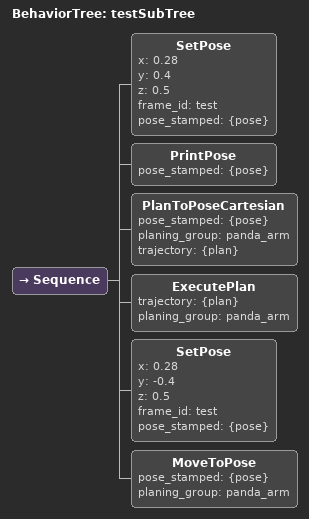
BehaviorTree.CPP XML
<?xml version="1.0" encoding="UTF-8"?>
<root BTCPP_format="4">
  <BehaviorTree ID="testSubTree">
    <Sequence>
      <SetPose x="0.28"
               y="0.4"
               z="0.5"
               frame_id="test"
               pose_stamped="{pose}"/>
      <PrintPose pose_stamped="{pose}"/>
      <PlanToPoseCartesian pose_stamped="{pose}"
                           planing_group="panda_arm"
                           trajectory="{plan}"/>
      <ExecutePlan trajectory="{plan}"
                   planing_group="panda_arm"/>
      <SetPose x="0.28"
               y="-0.4"
               z="0.5"
               frame_id="test"
               pose_stamped="{pose}"/>
      <MoveToPose pose_stamped="{pose}"
                  planing_group="panda_arm"/>
    </Sequence>
  </BehaviorTree>

</root>
